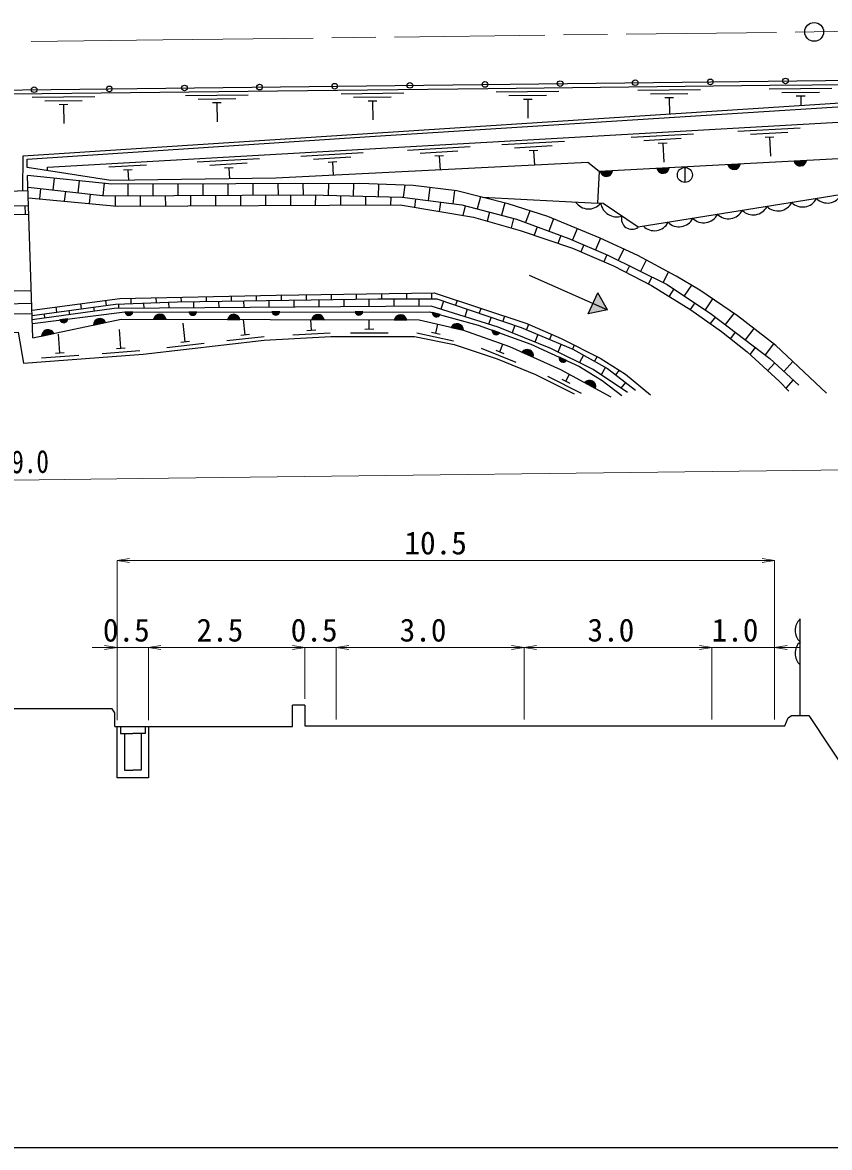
# Model space of a CAD drawing. Units: millimetres at full size, sheet at 1:1000, with parts at other scales. Extents: x 40000 to 680000, y 20000 to 380000.
# Drawn here: x 397494 to 461938, y 205000 to 294843 of the extents above; entities that cross this region are included whole.
import ezdxf
from ezdxf.enums import TextEntityAlignment as Align

# ---------------------------------------------------------------- set-up
doc = ezdxf.new("R2010")
doc.units = ezdxf.units.MM
doc.header["$LTSCALE"] = 1000
doc.linetypes.add('CHAIN', pattern=[18.5, 12, -1.5, 3.5, -1.5])
doc.linetypes.add('DASHED', pattern=[7.5, 6, -1.5])
for name, color, linetype, lineweight in [('M-BGD', 7, 'Continuous', 25), ('M-BMK', 2, 'CHAIN', 13), ('M-BMK-SRVR', 3, 'Continuous', 25), ('M-STR-HTXT', 7, 'Continuous', 13), ('M-TTL-BAND', 7, 'Continuous', 25)]:
    doc.layers.add(name, color=color, linetype=linetype, lineweight=lineweight)
doc.styles.add('ＭＳ ゴシック', font='')
doc.styles.get('ＭＳ ゴシック').set_extended_font_data('MS Gothic')

# ---------------------------------------------------------------- blocks, each defined once
blk = doc.blocks.new('open_arrow')
at = {"color": 0, "linetype": 'Continuous', "lineweight": -2}
blk.add_lwpolyline([(7.5, 1.25), (0, 0), (7.5, -1.25)], dxfattribs=at)

msp = doc.modelspace()

# ---------------------------------------------------------------- hatches: boundary and pattern name
at = {"layer": 'M-BGD'}
for points in [[(449147, 283233, -0.82183), (448157, 283180)], [(454809, 283535, -0.82183), (453820, 283483)], [(460099, 283818, -0.82183), (459109, 283765)], [(444614, 282991, -0.82183), (443625, 282938)], [(442679, 271574), (443054, 272420), (443429, 273266), (444208, 271909)], [(405677, 271717), (406303, 271718, -0.84072)], [(407965, 271150, -0.82183), (408956, 271147)], [(410787, 271723), (411413, 271723, -0.84072)], [(413871, 271133, -0.82183), (414862, 271131)], [(417411, 271730), (418037, 271730, -0.84072)], [(420586, 271114, -0.82183), (421577, 271111)], [(424047, 271737), (424673, 271737, -0.84072)], [(427184, 271095, -0.82183), (428175, 271093)], [(430234, 271681), (430837, 271516, -0.84072)], [(400486, 271092), (401107, 271170, -0.84072)], [(403157, 270684, -0.82183), (404126, 270890)], [(431733, 270495, -0.82183), (432698, 270270)], [(399023, 269802, -0.82183), (399992, 270009)], [(435600, 270058), (435012, 270272, 0.84072)], [(437376, 268518, -0.82183), (438281, 268113)], [(440370, 268107), (440939, 267846, -0.84072)], [(443257, 265611, 0.82183), (442387, 266085)]]:
    msp.add_hatch(color=256, dxfattribs=at).paths.add_polyline_path(points)

# ---------------------------------------------------------------- linework, layer by layer
for p, q in [((440332, 289329), (435332, 289269)), ((451627, 289463), (446627, 289404)), ((462132, 289573), (457132, 289529)), ((403267, 288911), (398268, 288854)), ((402271, 288599), (399271, 288565)), ((415514, 289049), (410514, 288992)), ((414517, 288738), (411517, 288704)), ((413371, 288425), (412671, 288417)), ((413021, 288421), (413038, 286921)), ((427935, 289187), (422935, 289131)), ((426938, 288876), (423938, 288842)), ((425791, 288563), (425091, 288555)), ((425441, 288559), (425458, 287059)), ((439336, 289017), (436336, 288981)), ((438189, 288703), (437489, 288695)), ((437839, 288699), (437857, 287199)), ((450631, 289152), (447631, 289116)), ((449484, 288838), (448784, 288829)), ((449134, 288834), (449150, 287544)), ((461135, 289264), (458135, 289238)), ((459988, 288954), (459288, 288948)), ((459638, 288951), (459644, 288225)), ((401124, 288286), (400424, 288278)), ((400774, 288282), (400791, 286782)), ((451079, 285931), (446087, 285647)), ((459603, 286415), (454611, 286131)), ((458621, 286059), (455626, 285889)), ((433235, 284917), (428243, 284633)), ((440770, 285345), (435778, 285061)), ((439789, 284989), (436794, 284818)), ((450098, 285574), (447103, 285404)), ((448967, 285210), (448268, 285170)), ((448618, 285190), (448703, 283692)), ((457490, 285694), (456791, 285654)), ((457141, 285674), (457226, 284177)), ((397533, 281424), (397543, 284198)), ((416427, 283961), (411435, 283678)), ((424708, 284432), (419716, 284148)), ((423726, 284076), (420731, 283906)), ((432254, 284560), (429259, 284390)), ((431123, 284196), (430424, 284156)), ((430773, 284176), (430836, 283075)), ((438658, 284624), (437959, 284584)), ((438308, 284604), (438374, 283454)), ((407384, 283448), (404389, 283277)), ((406253, 283083), (405554, 283043)), ((405903, 283063), (405950, 282239)), ((415446, 283605), (412451, 283435)), ((414315, 283240), (413616, 283201)), ((413965, 283221), (414014, 282361)), ((422595, 283711), (421896, 283671)), ((422246, 283691), (422305, 282647)), ((449147, 283233), (448157, 283180)), ((450390, 283270), (450390, 282070)), ((454809, 283535), (453820, 283483)), ((460099, 283818), (459109, 283765)), ((398325, 269654), (397906, 282618)), ((400029, 282403), (399924, 281465)), ((402019, 282201), (401911, 281243)), ((444614, 282991), (443625, 282938)), ((398930, 281577), (398839, 280765)), ((400918, 281354), (400830, 280575)), ((404009, 281999), (403899, 281020)), ((405893, 281940), (405897, 281002)), ((407893, 281944), (407897, 281012)), ((409893, 281949), (409897, 281022)), ((411893, 281953), (411897, 281032)), ((413893, 281958), (413897, 281041)), ((415893, 281962), (415897, 281051)), ((417893, 281967), (417897, 281061)), ((419893, 281971), (419897, 281071)), ((421918, 281976), (421897, 281041)), ((423919, 281980), (423896, 280995)), ((425918, 281930), (425896, 280949)), ((428022, 281857), (427894, 280894)), ((430014, 281666), (429877, 280631)), ((431999, 281416), (431860, 280368)), ((402905, 281131), (402821, 280385)), ((404897, 280997), (404901, 280187)), ((406897, 281007), (406901, 280179)), ((408897, 281017), (408901, 280188)), ((410897, 281027), (410901, 280196)), ((412897, 281036), (412901, 280205)), ((414897, 281046), (414901, 280214)), ((416897, 281056), (416901, 280222)), ((418897, 281066), (418901, 280231)), ((420897, 281064), (420878, 280240)), ((422897, 281018), (422879, 280248)), ((424896, 280972), (424879, 280257)), ((426895, 280926), (426880, 280265)), ((428886, 280762), (428795, 280077)), ((430868, 280500), (430769, 279747)), ((434064, 280921), (433812, 279951)), ((434221, 280882), (443418, 280417)), ((436005, 280435), (435748, 279447)), ((397692, 280220), (397705, 279539)), ((432844, 280202), (432644, 279433)), ((434780, 279699), (434594, 278985)), ((438005, 279807), (437661, 278871)), ((436716, 279196), (436520, 278444)), ((438599, 278526), (438353, 277858)), ((439896, 279154), (439537, 278180)), ((440476, 277835), (440245, 277207)), ((441791, 278372), (441409, 277475)), ((442328, 277082), (442087, 276516)), ((443640, 277608), (443248, 276690)), ((445506, 276743), (445065, 275856)), ((444168, 276298), (443926, 275731)), ((447302, 275861), (446856, 274965)), ((445960, 275411), (445700, 274887)), ((437967, 274674), (444208, 271909)), ((447751, 274519), (447478, 273972)), ((449065, 274915), (448646, 274074)), ((422147, 273139), (422153, 272726)), ((424146, 273166), (424152, 272755)), ((426152, 273192), (426152, 272781)), ((428152, 273219), (428152, 272782)), ((430152, 273246), (430152, 272782)), ((442679, 271574), (443429, 273266)), ((444208, 271909), (443429, 273266)), ((449503, 273561), (449121, 272985)), ((450907, 273871), (450337, 273009)), ((402127, 272386), (402184, 271977)), ((404110, 272645), (404165, 272252)), ((405157, 272365), (405171, 271999)), ((406141, 272815), (406157, 272403)), ((407156, 272441), (407172, 272015)), ((408141, 272860), (408155, 272479)), ((409155, 272516), (409173, 272030)), ((410149, 272906), (410154, 272548)), ((411154, 272563), (411162, 272045)), ((412148, 272952), (412154, 272578)), ((413154, 272592), (413162, 272060)), ((414148, 272998), (414154, 272607)), ((415153, 272622), (415162, 272075)), ((416147, 273044), (416153, 272637)), ((417153, 272652), (417162, 272091)), ((418147, 273086), (418153, 272666)), ((419153, 272681), (419162, 272106)), ((420147, 273112), (420153, 272696)), ((421153, 272711), (421162, 272121)), ((423153, 272741), (423162, 272136)), ((425152, 272770), (425162, 272151)), ((427152, 272781), (427152, 272167)), ((429152, 272782), (429152, 272182)), ((431122, 272599), (430900, 271948)), ((432194, 272645), (432069, 272277)), ((451171, 272457), (450824, 271934)), ((452588, 272788), (452004, 271906)), ((399212, 271564), (399258, 271235)), ((400144, 272127), (400203, 271701)), ((401193, 271839), (401240, 271506)), ((403174, 272115), (403221, 271778)), ((406303, 271718), (405677, 271717)), ((411413, 271723), (410787, 271723)), ((418037, 271730), (417411, 271730)), ((424673, 271737), (424047, 271737)), ((430837, 271516), (430234, 271681)), ((433015, 271955), (432809, 271350)), ((434092, 272015), (433962, 271633)), ((435990, 271384), (435855, 270989)), ((444208, 271909), (442679, 271574)), ((452823, 271333), (452420, 270806)), ((454299, 271614), (453617, 270725)), ((401107, 271170), (400486, 271092)), ((403157, 270684), (404126, 270890)), ((407965, 271150), (408956, 271147)), ((410485, 269352), (410312, 270842)), ((413871, 271133), (414862, 271131)), ((415270, 269905), (415129, 271130)), ((420562, 270275), (420518, 271114)), ((420586, 271114), (421577, 271111)), ((425187, 270365), (425185, 271101)), ((427184, 271095), (428175, 271093)), ((430505, 270035), (430654, 270746)), ((431733, 270495), (432698, 270270)), ((434909, 271311), (434719, 270752)), ((436802, 270667), (436595, 270058)), ((437913, 270731), (437737, 270314)), ((399023, 269802), (399992, 270009)), ((400479, 268468), (400368, 269964)), ((405341, 268829), (405230, 270325)), ((413815, 269435), (416795, 269779)), ((414923, 269865), (415618, 269945)), ((419079, 269897), (422075, 270053)), ((420212, 270256), (420911, 270293)), ((423688, 270060), (426688, 270070)), ((424837, 270364), (425537, 270366)), ((428975, 270049), (431912, 269434)), ((430162, 270107), (430848, 269963)), ((435600, 270058), (435012, 270272)), ((438659, 269926), (438404, 269320)), ((439746, 269930), (439580, 269538)), ((454411, 270117), (454020, 269606)), ((455892, 270406), (455205, 269508)), ((403868, 268418), (406859, 268640)), ((404992, 268803), (405690, 268855)), ((409029, 268881), (412009, 269226)), ((410137, 269311), (410832, 269392)), ((434112, 268839), (436889, 267704)), ((435290, 268682), (435938, 268417)), ((435614, 268549), (435858, 269147)), ((440502, 269149), (440240, 268527)), ((441556, 269075), (441424, 268761)), ((455999, 268900), (455570, 268340)), ((457473, 269180), (456793, 268292)), ((399005, 268058), (401997, 268280)), ((400130, 268442), (400828, 268494)), ((437376, 268518), (438281, 268113)), ((440939, 267846), (440370, 268107)), ((442299, 268278), (441969, 267683)), ((443380, 268165), (443173, 267793)), ((459013, 267761), (458296, 266975)), ((444048, 267307), (443715, 266709)), ((445133, 267079), (444853, 266717)), ((457558, 267650), (456997, 267036)), ((439414, 266595), (442095, 265249)), ((440576, 266347), (441202, 266033)), ((440889, 266190), (441170, 266750)), ((442387, 266085), (443257, 265611)), ((445643, 266105), (445286, 265643)), ((459035, 266301), (458441, 265651)), ((459596, 239506), (459596, 247212)), ((420050, 240324), (419065, 240324))]:
    msp.add_line(p, q, dxfattribs=at)
at = {"layer": 'M-BGD', "linetype": 'DASHED'}
msp.add_line((443545, 282934), (443418, 280417), dxfattribs=at)
at = {"layer": 'M-BGD'}
for points in [[(342674, 285924), (345461, 288316), (346708, 288950), (390609, 289383), (470776, 290316), (485593, 290191), (493601, 289862), (501728, 289290), (514641, 287962), (519179, 287201), (526540, 285774), (530015, 284882)], [(336363, 279480), (335876, 281051), (335722, 282766), (335842, 284575), (336511, 285636), (337433, 286635), (338843, 287335), (341117, 288001), (343623, 288320), (348096, 288506), (362371, 288619), (384945, 289004), (417865, 289375), (434665, 289561), (457180, 289830), (470676, 289948), (479919, 289836), (489287, 289480), (501409, 288947), (509829, 288161), (515943, 287378), (520474, 286621), (527372, 285166), (529846, 284518)], [(397543, 284198), (474724, 289203), (488640, 287252)], [(443545, 282934), (442636, 283668), (417722, 282417), (404552, 282217), (397864, 283254), (397856, 283922), (425241, 285730), (474737, 288871), (488640, 286889)], [(399481, 283003), (399481, 283299), (475280, 287606), (486548, 286546), (488640, 286571)], [(486548, 286546), (480275, 284895), (443545, 282934)], [(526256, 281102), (490385, 285489), (446652, 278502), (443874, 280394), (443418, 280417)], [(461692, 265241), (457649, 269044), (454601, 271407), (451595, 273471), (449695, 274577), (446627, 276223), (443613, 277621), (439438, 279343), (436266, 280369), (432175, 281394), (428680, 281834), (424441, 281981), (404621, 281937), (397906, 282618)], [(341530, 268366), (352951, 276645), (355776, 277929), (358775, 278964), (362790, 279813), (367531, 280382), (372552, 280617), (397944, 281437)], [(397936, 281688), (404134, 280993), (420498, 281074), (427809, 280905), (432565, 280275), (436934, 279139), (441130, 277594), (444239, 276267), (448975, 273910), (452526, 271561), (457172, 268002), (459502, 265874)], [(397963, 280849), (405062, 280171), (427646, 280269), (433515, 279287), (437234, 278244), (441403, 276808), (444699, 275401), (447732, 273842), (450870, 271906), (453312, 270172), (455350, 268541), (457906, 266205), (458680, 265403)], [(341809, 267836), (351380, 274663), (353786, 276196), (356105, 277260), (360103, 278366), (364806, 279228), (368841, 279612), (380122, 279878), (397983, 280226)], [(342103, 267280), (352907, 274833), (355128, 275997), (357631, 276901), (361540, 277865), (366511, 278610), (371494, 278976), (398005, 279545)], [(348152, 264286), (356583, 269856), (359350, 271067), (361838, 271776), (365907, 272543), (370754, 272914), (398202, 273449)], [(398253, 271880), (405256, 272794), (417750, 273080), (430376, 273249), (437768, 270794), (440505, 269599), (443627, 268042), (445653, 266746), (447648, 265102)], [(350046, 264787), (356385, 268782), (358448, 269817), (361648, 270784), (366373, 271488), (370868, 271813), (377233, 271912), (398235, 272438)], [(398267, 271432), (404911, 272356), (409877, 272544), (425880, 272781), (430584, 272782), (437307, 270495), (441439, 268755), (444200, 267223), (446434, 265493)], [(350486, 264212), (357035, 267993), (359633, 269256), (362300, 270040), (365787, 270709), (371151, 271125), (398262, 271610)], [(445812, 265287), (443073, 267144), (439686, 268797), (435472, 270516), (430129, 272189), (404820, 271997), (398278, 271100)], [(398287, 270814), (405440, 271717), (430008, 271743), (433884, 270682), (438080, 269156), (441974, 267372), (443785, 266266), (445360, 265061)], [(398325, 269654), (405380, 271158), (429180, 271090), (432618, 270288), (436384, 268962), (440457, 267139), (444472, 264948)], [(358579, 264964), (361100, 266478), (364992, 268333), (368644, 269515), (397157, 270116), (397563, 267650), (407129, 268360), (416798, 269477), (422104, 269754), (428809, 269777), (431955, 269118), (435387, 267994), (438466, 266735), (441535, 265194)], [(404877, 238621), (404877, 239716), (404652, 240028), (392051, 240028)], [(404877, 238621), (419065, 238621), (419065, 240324)], [(420050, 240324), (420050, 238675), (437550, 238675)], [(437550, 238675), (458376, 238675), (458637, 239321), (458892, 239506), (460299, 239506), (465278, 231987)], [(405315, 238621), (405315, 238061), (406300, 238061)], [(407285, 238621), (407285, 238061), (406300, 238061)], [(405628, 238061), (405628, 235127), (406300, 235127)], [(406972, 238061), (406972, 235127), (406300, 235127)]]:
    msp.add_lwpolyline(points, dxfattribs=at)
msp.add_lwpolyline([(405050, 238621), (407550, 238621), (407550, 234521), (405050, 234521)], close=True, dxfattribs=at)
for centre, radius in [((446425, 290033), 225), ((452425, 290103), 225), ((458425, 290172), 225), ((398429, 289474), 225), ((404428, 289544), 225), ((410428, 289614), 225), ((416427, 289684), 225), ((422427, 289753), 225), ((428427, 289823), 225), ((434426, 289893), 225), ((440426, 289963), 225), ((450390, 282670), 600)]:
    msp.add_circle(centre, radius, dxfattribs=at)
for centre, radius, start, end in [((448647, 283304), 505, 194.22699, 351.88518), ((454309, 283607), 505, 194.22699, 351.88518), ((459599, 283889), 505, 194.22699, 351.88518), ((444115, 283062), 505, 194.22699, 351.88518), ((442701, 281204), 1250, 213.97685, 320.23706), ((444957, 280645), 1318, 190.5355, 287.38651), ((457817, 281045), 1250, 225.94721, 332.20741), ((459792, 281361), 1250, 225.94721, 332.20741), ((461767, 281676), 1250, 225.94721, 332.20741), ((451892, 280099), 1250, 225.94721, 332.20741), ((453867, 280414), 1250, 225.94721, 332.20741), ((455842, 280730), 1250, 225.94721, 332.20741), ((446148, 279159), 828, 164.00956, 307.47381), ((447942, 279467), 1250, 225.94721, 332.20741), ((449917, 279783), 1250, 225.94721, 332.20741), ((405990, 271772), 318, 189.95092, 350.16865), ((408460, 271051), 505, 11.00769, 168.66588), ((411100, 271778), 318, 189.95092, 350.16865), ((414366, 271034), 505, 11.00769, 168.66588), ((417724, 271785), 318, 189.95092, 350.16865), ((421082, 271015), 505, 11.00769, 168.66588), ((424360, 271791), 318, 189.95092, 350.16865), ((427680, 270996), 505, 11.00769, 168.66588), ((430550, 271651), 318, 174.58644, 334.80417), ((400790, 271185), 318, 197.08834, 357.30607), ((403662, 270691), 505, 23.20383, 180.86202), ((432193, 270287), 505, 358.04672, 155.70491), ((399528, 269810), 505, 23.20383, 180.86202), ((435324, 270216), 318, 169.90882, 330.12655), ((437788, 268226), 505, 347.04785, 144.70604), ((440677, 268026), 318, 165.27536, 325.4931), ((442775, 265762), 505, 342.55059, 140.20879), ((460415, 246295), 1230, 131.78538, 228.21462), ((460415, 244460), 1230, 131.78538, 228.21462)]:
    msp.add_arc(centre, radius, start, end, dxfattribs=at)
at = {"layer": 'M-BMK'}
msp.add_lwpolyline([(62537, 289724), (100152, 290126), (162165, 290790), (222016, 291375), (261727, 291821), (289406, 292150), (333736, 292544), (361181, 292843), (408708, 293449), (460715, 294093), (475727, 294354), (484110, 294310), (489495, 294147), (499453, 293473), (508803, 292480), (516531, 291320), (531545, 288397), (539730, 286264), (558502, 280425)], dxfattribs=at)
at = {"layer": 'M-BMK-SRVR'}
msp.add_circle((460715, 294093), 750, dxfattribs=at)
at = {"layer": 'M-STR-HTXT'}
for p, q in [((405050, 239121), (405050, 251884)), ((457550, 251883), (405050, 251883)), ((457550, 239175), (457550, 251884)), ((403050, 244924), (409550, 244924)), ((407550, 239121), (407550, 244925)), ((407550, 244924), (420050, 244924)), ((418050, 244925), (424550, 244925)), ((420050, 240824), (420050, 244926)), ((422550, 239175), (422550, 244926)), ((422550, 244925), (437550, 244925)), ((437550, 239175), (437550, 244928)), ((452550, 244927), (437550, 244927)), ((459550, 244926), (450550, 244926)), ((452550, 239175), (452550, 244928))]:
    msp.add_line(p, q, dxfattribs=at)
msp.add_lwpolyline([(337230, 257580), (361595, 257846), (409154, 258452), (461236, 259096), (475941, 259352), (483488, 259313), (487781, 259183), (496421, 258598), (504356, 257755), (510588, 256820), (522111, 254577)], dxfattribs=at)
at = {"layer": 'M-TTL-BAND'}
msp.add_line((40000, 205000), (579000, 205000), dxfattribs=at)

# ---------------------------------------------------------------- block references
at = {"layer": 'M-STR-HTXT', "xscale": 133, "yscale": 133}
for p in [(405050, 251883), (407550, 244924), (407550, 244924), (422550, 244925), (422550, 244925), (437550, 244927), (457550, 244926)]:
    msp.add_blockref('open_arrow', p, dxfattribs=at)
at = {"layer": 'M-STR-HTXT', "xscale": 133, "yscale": 133, "rotation": 180}
for p in [(457550, 251883), (405050, 244924), (420050, 244925), (420050, 244924), (437550, 244925), (452550, 244927), (452550, 244926)]:
    msp.add_blockref('open_arrow', p, dxfattribs=at)

# ---------------------------------------------------------------- texts
at = {"layer": 'M-STR-HTXT', "style": 'ＭＳ ゴシック', "width": 0.8}
msp.add_text('ガードレール  L=169.0 ', height=1833, rotation=0.73, dxfattribs=at).set_placement((389629, 258203), align=Align.BOTTOM_CENTER)
at = {"layer": 'M-STR-HTXT', "style": 'ＭＳ ゴシック'}
for s, p in [('10.5', (430488, 253282)), ('0.5', (405783, 246322)), ('2.5', (413258, 246322)), ('0.5', (420783, 246323)), ('3.0', (429481, 246323)), ('3.0', (444481, 246325)), ('1.0', (454393, 246324))]:
    msp.add_text(s, height=1833, dxfattribs=at).set_placement(p, align=Align.MIDDLE_CENTER)

doc.saveas('drawing.dxf')
